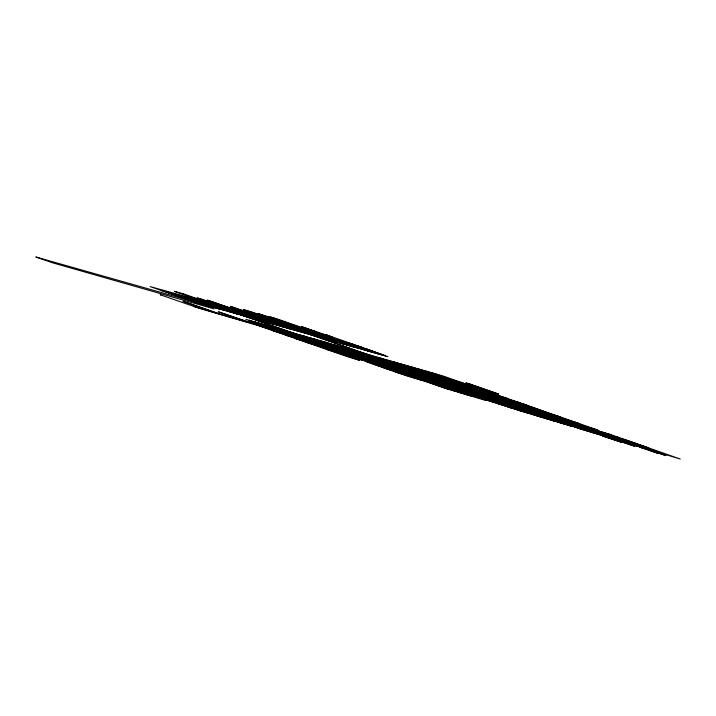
<?xml version="1.0" encoding="UTF-8"?>
<svg xmlns="http://www.w3.org/2000/svg" width="716" height="716" viewBox="0 0 716 716"><rect width="100%" height="100%" fill="white"/><g stroke="black" fill="none" stroke-linecap="round" stroke-linejoin="round"><path stroke-width="1.07" d="M508.118 403.162L511.376 404.334L477.894 392.914L485.403 395.125M445.218 384.027L428.347 378.406M251.567 317.815L254.341 318.772L246.528 316.57M232.405 311.102L217.109 306.287M267.104 316.275L271.982 317.6M237.05 309.598L231.554 308.104L253.598 315.398M302.358 328.205L312.749 331.302L275.973 318.522L270.487 317.054L306.582 329.709L258.029 313.572L295.037 326.138M344.584 342.66L330.3 338.686L352.451 346.446L367.782 350.795M392.126 366.1L395.474 367.192L381.718 362.681M211.909 303.199L219.991 306.009M299.377 329.799L288.109 326.639L312.23 335.079L323.686 338.301L304.103 331.463M215.972 303.799L237.614 310.753L207.371 300.102L239.717 311.218L234.982 309.715L235.591 309.885M232.27 308.453L233.595 308.82M184.245 297.024L189.257 298.411M359.208 346.974L368.821 349.811L326.12 334.739L332.018 337.173L150.199 286.606L214.2 308.927L52.608 262.817L35.8 256.99L387.884 356.649L368.713 349.694L359.396 347.072M331.311 345.721L331.812 345.855M306.296 340.297L297.498 337.764M204.588 300.639L199.281 299.145L217.494 305.32M205.224 300.792L205.957 300.997M236.405 310.296L237.551 310.61M346.616 342.552L362.001 347.403L355.816 345.291M224.591 308.909L226.166 309.348M392.601 366.243L391.151 365.831M247.074 311.89L247.539 312.015M220.689 305.106L224.654 306.215M161.279 290.472L209.86 304.049L416.354 376.231L358.018 358.913L284.27 333.191L254.243 321.761L283.849 331.83M277.298 322.889L352.854 344.324M204.472 303.011L195.71 300.55L220.045 309.043M264.643 319.963L282.605 325.01M325.261 337.325L351.717 346.267L347.314 345.058M261.421 317.295L268.267 319.22L230.337 306.376L500.475 400.987L516.594 405.954L448.225 382.04M220.295 307.406L221.862 307.844M255.478 317.421L245.812 314.548L278.139 325.35M186.948 298.787L191.127 299.968M288.852 328.42L306.77 333.468M210.907 305.088L212.178 305.446L208.383 304.121L239.126 314.458L227.106 310.762M204.06 304.461L206.79 305.24M213.86 307.37L219.311 308.918M317.653 341.711L285.201 330.658M560.368 421.241L529.992 411.333M435.301 374.405L429.099 372.633L469.347 386.371M334.596 345.801L361.589 354.921L356.219 353.364M356.649 353.632L354.823 353.158L377.627 360.882M371.971 361.222L371.497 361.088L384.617 365.142L362.573 357.946M573.749 423.684L572.147 423.12L614.605 437.789L608.144 435.856M160.832 294.911L160.169 294.724L198.976 308.22L269.932 329.047M291.233 332.752L295.547 333.996M350.545 349.739L340.198 346.768L374.182 358.644L384.394 361.589M399.036 363.782L425.089 371.264M431.685 373.099L464.621 384.259L458.168 382.389M336.833 346.204L344.512 348.415M455.877 381.154L469.526 385.065M375.864 358.394L387.07 361.598L421.062 373.492L411.834 370.986L348.379 348.817M286.185 333.217L310.646 341.362M468.595 385.62L482.351 389.567M355.897 353.328L356.64 353.543M375.408 359.226L361.687 354.885M423.809 373.233L430.531 375.193M481.242 390.05L495.15 394.06M377.69 361.571L382.353 362.914M520.881 410.304L502.193 404.119M625.274 441.414L634.349 444.251L617.577 438.72M297.928 334.569L306.493 337.048M266.101 325.52L285.201 331.284M322.075 341.765L312.999 339.142L352.361 352.344L314.351 339.035M386.121 360.264L375.059 357.096M270.129 326.944L286.302 331.615L311.809 340.512M305.177 337.164L315.837 340.243M328.868 344.11L333.334 345.398M296.728 335.043L307.755 338.229M271.624 328.134L245.848 319.354L443.499 376.16L597.86 430.101L527.406 409.167L495.49 398.57L504.234 401.157M317.492 341.46L328.304 344.593M306.224 338.355L317.367 341.586M312.167 340.377L321.887 343.197M412.881 369.644L387.741 361.526M365.169 356.192L369.841 357.535M423.022 372.991L410.599 369.384L444.385 380.465M348.611 352.004L349.381 352.227M493.619 394.391L507.868 398.517M438.049 378.218L446.739 380.921L445.11 380.294M314.7 342.776L272.268 328.492L288.351 334.578M477.572 391.831L501.612 400.298L467.933 388.851L474.296 390.685M586.816 429.117L591.81 430.88L586.449 428.911M278.658 330.515L326.961 344.933M329.763 345.747L367.997 356.863L464.272 390.435M372.392 358.134L373.43 358.439M405.748 367.845L477.178 388.627M348.397 351.332L303.289 335.858M358.179 354.169L359.799 354.644M364.963 356.138L361.508 355.226M261.295 326.147L218.434 311.836L249.508 322.719L222.148 314.78L182.992 301.284L218.872 313.823L193.911 306.421M279.723 331.463L288.494 334.023M355.61 353.856L351.028 352.523L364.838 357.338L336.878 347.824M341.165 349.73L348.683 352.03M388.054 363.46L397.827 366.279L346.034 348.146M349.345 352.782L340.726 350.267L343.331 351.18L342.006 350.795L279.33 328.975M417.813 376.518L212.258 304.712L274.371 322.075L429.17 376.043M461.283 385.459L438.872 377.851L442.703 378.97M333.898 348.96L337.943 350.142M450.051 382.809L441.504 380.366M391.043 365.795L392.744 366.413M393.469 366.798L385.996 364.471M510.606 402.392L542.119 413.114L527.987 409.239L509.864 402.866L515.269 404.468M354.501 357.633L364.417 360.524L339.849 352.523M427.434 379.516L429.564 380.169M515.117 404.97L509.515 403.054L510.338 403.296M456.038 389.316L466.787 393.048L450.937 387.795M606.291 435.731L606.774 435.865M383.606 360.103L384.053 360.238M284.315 332.475L290.436 334.265L258.95 323.364L275.991 329.584M343.349 350.437L348.012 351.798M380.715 361.625L385.611 363.057M351.753 353.427L293.694 336.475M480.042 391.115L481.77 391.625L412.389 367.219M356.264 354.93L440.107 379.865M434.236 377.726L520.532 402.965M272.733 330.658L284.216 334.023M359.915 356.21L431.614 377.189M438.192 379.104L524.819 404.468M303.208 339.796L309.688 341.693L304.73 339.876M359.951 356.47L358.063 355.861M306.6 340.977L315.38 343.555M390.489 365.733L392.153 366.216M313.465 343.376L325.028 346.768M358.26 356.559L370.503 360.139M388.484 365.339L393.379 366.771M404.289 369.912L409.069 371.309M463.35 387.338L473.741 390.381M503.348 398.857L535.147 409.489M415.146 373.305L422.61 375.56M346.83 353.525L331.329 348.665L383.865 366.458L369.966 362.341L316.463 343.68L360.318 357.955M455.788 385.36L465.4 388.17M489.538 395.232L497.074 397.434L478.583 391.348L481.564 392.395L480.83 392.18M429.403 377.932L430.772 378.334M517.57 403.896L515.994 403.43L548.447 414.815L540.356 412.398M350.151 354.957L367.013 359.853L400.432 371.506M338.954 351.699L320.07 345.497L345.524 353.999M386.389 365.724L380.59 364.032L389.638 367.192L378.818 363.925M481.206 393.505L488.554 395.662M407.046 371.908L428.768 378.97M481.483 393.648L488.294 395.635M437.324 383.069L442.989 384.76M555.616 418.466L576.461 425.519L571.073 423.89M468.631 393.29L482.495 397.899M481.447 397.845L507.608 405.623M576.022 426.494L576.461 426.629L574.742 426.047M606.542 435.659L601.977 434.039M332.358 346.598L338.158 348.307M359.45 355.789L342.964 350.366M497.181 396.736L488.026 394.042L510.016 401.757M366.878 358.707L380.124 362.609M342.06 351.574L347.502 353.176M285.228 335.016L296.88 338.435M370.673 360.22L350.563 353.606L357.642 355.727M477.107 391.455L487.14 394.409M344.521 352.63L348.182 353.713M382.783 363.862L390.999 366.27M402.061 369.483L408.022 371.237M434.988 379.39L433.744 379.024L479.801 394.999M511.967 401.891L520.281 404.334M295.681 338.659L307.468 342.132M434.836 379.757L441.28 381.655M478.333 392.574L488.876 395.68M368.293 360.3L385.083 365.241M388.072 366.118L421.778 376.043M435.256 379.963L440.34 381.467M492.948 397.004L559.456 416.623M359.629 357.902L370.986 361.249M404.209 371.049L399.456 369.644L408.192 372.696L406.339 372.15M411.002 372.929L375.023 360.631M431.292 378.952L438.201 380.984M560.547 417.061L549.87 413.929L567.332 420.015M417.652 375.05L423.899 376.885M425.161 377.296L434.352 380.115M439.409 381.458L434.585 380.035L464.639 390.56M306.027 342.257L317.94 345.783M337.254 351.672L348.987 355.127M493.61 397.917L503.939 400.951M431.372 379.847L438.335 381.897M420.185 376.509L428.428 379.024L427.219 378.603M452.431 385.996L454.481 386.73L447.249 384.528M578.564 423.389L575.073 422.315M437.118 381.852L443.302 383.669M400.208 371.389L403.967 372.499M450.65 386.971L454.141 388M454.929 388.922L449.38 387.544M468.676 392.932L472.569 394.113L454.508 388.09M480.06 396.592L487.972 398.919M549.628 417.786L550.121 417.938M452.485 389.262L451.966 389.101L454.383 389.925M606.488 434.934L602.416 433.708M558.677 421.223L554.891 420.032M625.981 441.253L650.289 449.505M390.068 365.599L391.956 366.153M423.416 375.837L418.86 374.486L433.198 379.498M454.526 384.913L468.631 389.253M470.591 390.533L483.228 394.283M429.367 378.281L411.942 373.224L380.106 362.117M464.317 388.609L421.151 374.361L436.375 378.836L498.139 400.45M483.157 394.337L459.905 386.658M470.654 390.829L464.407 388.976L480.015 394.462L478.27 393.934M395.107 368.588L401.246 370.396M490.63 396.95L491.436 397.192M415.298 374.808L424.66 377.905M506.498 401.739L520.899 405.999M537.492 410.85L546.818 413.606M486.307 396.029L499.007 399.805M579.799 423.827L544.402 412.183L582.502 425.537M400.969 370.79L389.558 367.415L406.079 373.188M446.131 384.232L438.845 382.075L440.689 382.684M473.831 392.386L469.016 390.963L482.199 395.715M498.578 399.734L491.078 397.649L491.722 397.89M441.396 382.979L459.645 389.048L453.855 387.329M498.291 399.716L491.194 397.622L492.366 398.024M326.782 349.489L338.963 353.104M500.475 400.987L422.171 377.959M597.305 429.967L574.671 423.254L558.077 417.437L571.869 421.473M420.167 379.945L406.921 375.972L366.306 361.804L425.197 379.328L485.797 400.495L446.193 388.564L378.979 365.572M486.844 399.421L520.944 411.029L476.283 396.941L431.077 381.073L507.957 403.896L582.502 429.636M433.511 381.834L431.426 381.216L432.885 381.771M448.789 386.434L443.625 384.904L470.564 394.364M533.331 411.566L553.056 418.171L546.362 416.13M548 415.915L541.77 414.072L584.883 428.839L546.12 415.253M472.175 393.514L463.816 390.936M564.521 420.865L585.733 428.079L581.356 426.763M596.535 430.432L606.926 433.529M405.757 374.02L414.797 376.858M461.901 390.668L463.798 391.231M447.661 386.756L455.278 389.021M461.865 390.981L473.446 394.409M450.579 387.795L446.918 386.676M464.478 391.84L470.108 393.576M573.23 424.284L574.545 424.678L570.455 423.281M419.084 378.71L391.616 369.438L425.241 380.545M579.862 426.611L584.149 427.828L562.472 420.48M605.852 434.245L597.815 431.838L626.554 441.253L589.581 428.544L610.927 435.758M561.72 421.151L569.641 423.505M571.95 424.176L573.963 424.785M478.002 396.888L493.405 402.025L474.431 395.697M490.156 400.521L495.007 401.962M601.503 433.395L598.907 432.616L621.488 440.573L615.321 438.711M547.534 417.482L563.223 422.163M566.222 423.693L566.875 423.89L549.512 418.153M562.704 422.628L565.81 423.55M519.861 410.554L523.468 411.619L500.215 403.502M357.042 353.847L355.431 353.328M434.281 379.149L435.409 379.48L403.815 369.304L417.07 373.94M420.301 375.506L420.963 375.703M516.138 404.728L538.172 412.13M456.432 387.088L457.945 387.535M418.216 375.954L420.167 376.526M398.758 370.682L411.261 374.414M526.824 409.767L527.656 410.008M395.894 370.96L387.965 368.597L421.294 379.82M422.073 378.845L420.337 378.227L461.238 391.956M439.866 384.215L443.356 385.262M474.977 394.838L480.391 396.449M502.167 402.875L487.131 398.391L536.517 415.728L572.487 426.521L570.938 425.886M448.171 386.855L453.586 388.466M384.053 367.997L396.968 371.855M408.066 375.193L413.553 376.831L394.785 370.279M470.877 393.719L474.574 394.82M476.221 395.384L485.511 398.15L468.228 392.108M517.059 407.583L528.131 410.886M530.78 411.825L522.188 409.257L536.382 414.152M471.379 394.328L455.474 389.039M476.48 396.091L488.607 399.716M582.484 427.47L598.898 433.001L581.267 426.951L582.717 427.407M483.336 398.185L489.511 400.029L458.956 390.882M527.611 411.324L497.593 400.969L514.813 406.258L526.851 410.474L515.941 407.243L534.413 413.66M503.482 404.352L481.922 397.246M565.613 422.896L572.961 425.089M610.703 436.653L630.707 443.374L625.211 441.736M484.159 398.731L499.652 403.905L480.552 397.532M603.006 434.549L592.642 431.247M520.872 410.268L543.542 417.831M501.513 404.495L506.4 405.945M563.322 423.022L580.211 428.168M610.471 437.19L610.005 437.055L611.383 437.539L605.101 435.614M510.069 407.476L510.723 407.664M537.027 415.37L543.748 417.374M640.731 447.106L645.268 448.467L627.816 442.569L651.247 450.275L627.511 442.22M393.675 366.717L392.27 366.261M450.436 385.584L455.958 387.24M585.697 427.873L596.535 431.453M481.054 396.682L482.36 397.076M416.032 377.251L424.839 379.892M555.33 418.914L531.952 411.038M532.552 412.201L553.235 419.111L546.568 417.106M590.467 429.707L553.781 417.535M592.436 430.28L598.487 432.088M616.1 437.539L636.264 443.589M543.596 416.318L541.421 415.665L542.128 415.915M557.907 420.704L588.042 430.423L568.37 423.809M395.509 371.989L408.594 375.909M436.223 384.34L429.654 382.362L446.632 387.481M436.921 384.546L445.898 387.24M462.464 392.108L493.127 401.3M493.405 401.39L527.406 412.989M525.034 410.85L545.789 417.07M575.959 426.145L648.812 447.983L680.2 459.01L620.414 441.011L590.306 430.441M411.306 376.858L428.803 382.093M450.015 388.6L453.532 389.656M476.149 396.297L470.108 394.489L487.148 400.146M578.349 426.96L595.712 432.786L590.557 431.229M449.442 388.466L465.31 393.263M514.732 408.039L533.545 413.857M609.352 436.742L630.51 444.054M475.048 396.494L478.78 397.613M524.443 411.414L541.994 417.285L536.311 415.566M568.379 424.74L569.023 424.937M528.471 412.514L554.247 421.044M530.977 413.293L539.434 415.826M549.879 419.003L572.675 426.584L553.441 420.158M507.939 406.742L508.799 406.992M617.998 439.624L623.609 441.307M646.288 448.377L653.341 450.579M611.607 434.997L515.046 406.008L581.625 429.34L619.456 440.68M536.203 415.629L521.543 411.235L459.126 389.406M642.198 448.082L643.38 448.44M608.788 434.737L647.21 447.491L623.538 439.185M556.162 420.077L562.516 422.001M570.607 425.161L578.098 427.425M581.401 428.437L589.357 430.844M566.454 424.033L572.558 425.859M594.513 432.616L611.008 438.174L537.967 412.828M602.201 434.925L613.487 438.192M631.109 443.481L624.37 441.45L639.531 446.766M615.205 438.684L637.84 446.256L566.866 421.429M646.879 448.368L647.694 448.61M511.895 408.174L496.85 403.162M619.161 440.644L583.101 428.284M597.824 433.413L603.257 435.06M521.991 411.047L529.849 413.436M630.232 443.911L636.121 445.692M393.549 366.673L393.057 366.52M582.681 427.667L574.724 425.161L586.95 429.457M303.396 331.204L304.962 331.732L304.354 331.508M425.948 378.531L440.367 383.042L426.387 378.272L428.302 378.979M528.336 407.055L509.282 400.36L530.601 406.599L554.327 415.244M522.922 403.913L528.614 405.802M532.113 411.288L524.712 408.979L544.16 415.504L539.497 413.875M360.613 355.208L355.118 353.597M367.219 357.83L373.036 359.575L372.463 359.351M392.941 366.35L394.006 366.699M527.898 409.829L545.395 415.915M599.355 434.675L532.964 411.449M185.328 297.749L172.475 293.775L182.177 297.167M165.718 291.716L206.799 305.401M358.913 356.094L301.194 339.035L303.101 339.76M544.428 418.001L547.355 418.976M417.652 376.455L427.622 379.623L394.248 367.935M341.272 351.52L342.373 351.887M351.825 352.057L352.558 352.308M448.046 384.474L449.066 384.814M326.084 339.026L335.294 341.666L334.685 341.434M616.798 436.823L617.631 437.109M373.671 359.468L380.608 361.616L380.124 361.437M365.25 349.157L343.671 342.266L369.742 351.422L379.516 354.169L367.245 349.856M306.341 331.508L297.355 328.966M468.094 391.589L470.502 392.323L405.31 369.483M394.391 366.843L447.196 385.378M457.793 390.927L455.528 390.166L457.506 390.855M365.885 359.522L357.803 356.702L369.814 360.748M167.061 292.092L171.697 293.703M535.478 409.552L573.23 422.78M419.182 369.17L463.592 384.76L435.731 376.625L392.637 361.535M615.304 437.941L646.244 448.789M524.703 406.366L562.042 419.46M315.801 333.647L354.214 347.117M412.04 367.397L414.054 368.105M481.653 391.831L551.007 416.175M561.353 419.791L600.187 433.404M405.695 365.294L448.431 380.259M597.779 432.688L627.52 443.15M310.601 332.197L348.773 345.577M445.558 379.426L473.383 389.173M399.107 363.397L441.53 378.254M507.277 401.228L544.044 414.108M305.481 330.765L343.411 344.056M470.26 388.493L503.115 400.002M548.161 415.862L586.476 429.296M437.539 377.09L465.239 386.792M513.685 403.869L536.66 411.915M300.416 329.351L338.122 342.561M428.786 374.549L456.316 384.179M460.388 385.602L529.393 409.758M532.185 410.483L533.438 410.921M295.44 327.964L332.913 341.085M458.517 385.056L527.406 409.167M289.694 326.353L326.899 339.384M421.894 372.544L449.362 382.147M377.941 357.311L419.182 371.747M415.906 370.798L443.088 380.312M521.203 407.834L554.873 419.657M539.891 414.376L588.319 431.354M260.042 317.143L236.504 309.366L253.75 315.398M535.944 414.116L537.206 414.439M526.027 411.145L527.048 411.494M489.672 398.472L555.007 421.276M255.898 316.911L291.546 329.378M333.486 344.539L399.752 367.648M247.629 314.601L282.901 326.935M395.706 366.458L400.638 368.239M469.938 392.61L504.726 404.782M325.091 342.123L363.603 355.584M362.636 355.306L388.654 364.399M391.285 365.384L423.639 376.697M238.482 312.042L273.324 324.223M422.368 376.321L454.275 387.472M319.121 340.413L383.23 362.815M385.423 363.665L415.728 374.262M352.72 352.424L378.54 361.446M453.139 387.625L484.07 398.329M309.634 337.684L347.412 350.876M346.938 350.742L372.606 359.709M447.411 385.924L477.366 396.395M373.886 360.291L402.106 370.288M403.108 370.539L436.348 382.165M222.399 307.549L256.489 319.461M365.831 357.937L395.5 368.301M440.197 383.785L454.821 388.886M218.12 306.35L252.005 318.19M336.359 347.663L361.75 356.532M215.176 305.535L248.917 317.322M433.171 381.691L462.509 391.947M466.572 393.344L480.382 398.168M204.955 302.68L238.195 314.288M343.653 351.449L372.642 361.58M198.439 300.854L231.375 312.355M411.906 375.372L471.88 396.297M312.257 340.664L336.959 349.292M442.309 386.192L467.485 394.981M271.212 326.639L307.209 339.205M337.03 349.515L366.279 359.745M192.067 299.073L224.699 310.467M304.837 338.516L329.342 347.063M401.882 372.392L437.046 384.608M438.049 384.913L463.136 393.666M331.776 347.976L361.365 358.295M187.834 297.892L220.26 309.205M264.92 324.831L324.464 345.64M326.899 346.553L355.36 356.487M356.666 356.872L388.072 367.836M395.867 370.602L454.553 391.088M182.034 296.272L214.182 307.486M258.476 322.979L295.117 335.661M319.721 344.262L290.938 334.479L315.013 342.883M321.842 345.076L381.601 365.921M389.406 368.677L447.697 389.021M178.284 295.225L210.253 306.376M174.561 294.187L204.964 304.792M249.231 320.32L308.14 340.87M311.567 342.069L370.315 362.565M308.847 341.272L322.281 345.962M372.642 363.692L390.515 369.921M257.885 325.154L248.157 321.761L359.817 360.381L347.385 356.675L259.747 326.075M608.287 433.762L648.812 447.983M342.069 340.995L381.682 354.885M595.435 429.931L622.857 439.561M433.117 373.179L505.621 398.606M588.758 427.944L628.585 441.924M426.092 371.156L469.714 386.452M623.036 440.259L654.003 451.125M331.329 337.988L370.449 351.708M499.607 397.085L535.729 409.65M633.4 443.983L652.267 450.597M491.543 394.722L525.759 406.724M511.761 402.589L491.095 395.787L503.634 400.19M327.749 338.265L316.651 334.972L345.56 344.503M554.811 417.84L593.349 431.354M530.986 410.859L594.942 433.332L575.082 426.629M536.74 414.394L564.19 424.024M395.196 365.196L400.987 367.362L385.172 362.448L394.668 365.205L392.735 364.48M231.957 309.088L232.754 309.375L215.972 303.799M425.752 375.041L427.685 375.81M459.681 388.976L460.746 389.397M516.719 401.631L518.635 402.41M594.173 433.019L595.077 433.386M621.622 442.318L602.621 435.999L622.24 442.506L621.622 442.318M309.267 329.763L307.844 329.387L331.929 337.084L301.409 326.603L316.221 331.839L309.267 329.763M246.85 310.798L243.27 309.572L251.889 311.997L294.052 326.782L246.85 310.798M183.207 293.775L174.436 291.367L202.78 301.275L212.33 303.951L183.207 293.775M200.704 298.894L197.124 297.91L224.609 307.325L200.704 298.894M369.617 350.124L362.609 348.173L385.682 355.915L369.617 350.124M260.767 318.692L254.502 316.946L289.228 328.653L260.767 318.692M244.353 314.413L234.132 311.541L256.283 319.282L269.95 323.167L243.905 314.252L244.353 314.413M396.046 362.869L384.358 359.522L407.431 367.603L420.247 371.344L396.046 362.869M470.6 384.25L465.928 382.917L498.667 394.095L470.6 384.25M371.139 358.976L370.593 358.823L371.049 358.993M290.768 332.627L285.362 331.078L303.826 337.182L290.768 332.627M532.579 408.89L527.066 407.198L564.405 419.764L531.451 408.487L532.579 408.89M473.652 389.728L467.271 387.857L503.062 400.02L473.652 389.728M506.624 401.166L497.146 398.365L519.002 405.516L506.624 401.166M541.627 416.488L529.813 412.362L561.944 423.263L541.627 416.488M535.147 412.801L517.48 406.93L535.147 412.801M556.878 419.513L551.204 417.822L570.876 424.409L556.878 419.513M594.432 431.274L592.034 430.558L608.027 435.829L594.432 431.274M546.836 417.517L540.956 415.754L557.478 421.241L546.836 417.517M643.791 448.332L639.388 447.035L657.243 453.067L643.791 448.332M655.104 451.805L648.857 449.925L665.916 455.6L655.104 451.805M622.544 441.996L614.811 439.678L635.003 446.363L622.544 441.996M603.713 435.91L585.312 429.743L603.713 435.91M660.94 453.21L630.017 442.354L660.94 453.21"/></g></svg>
